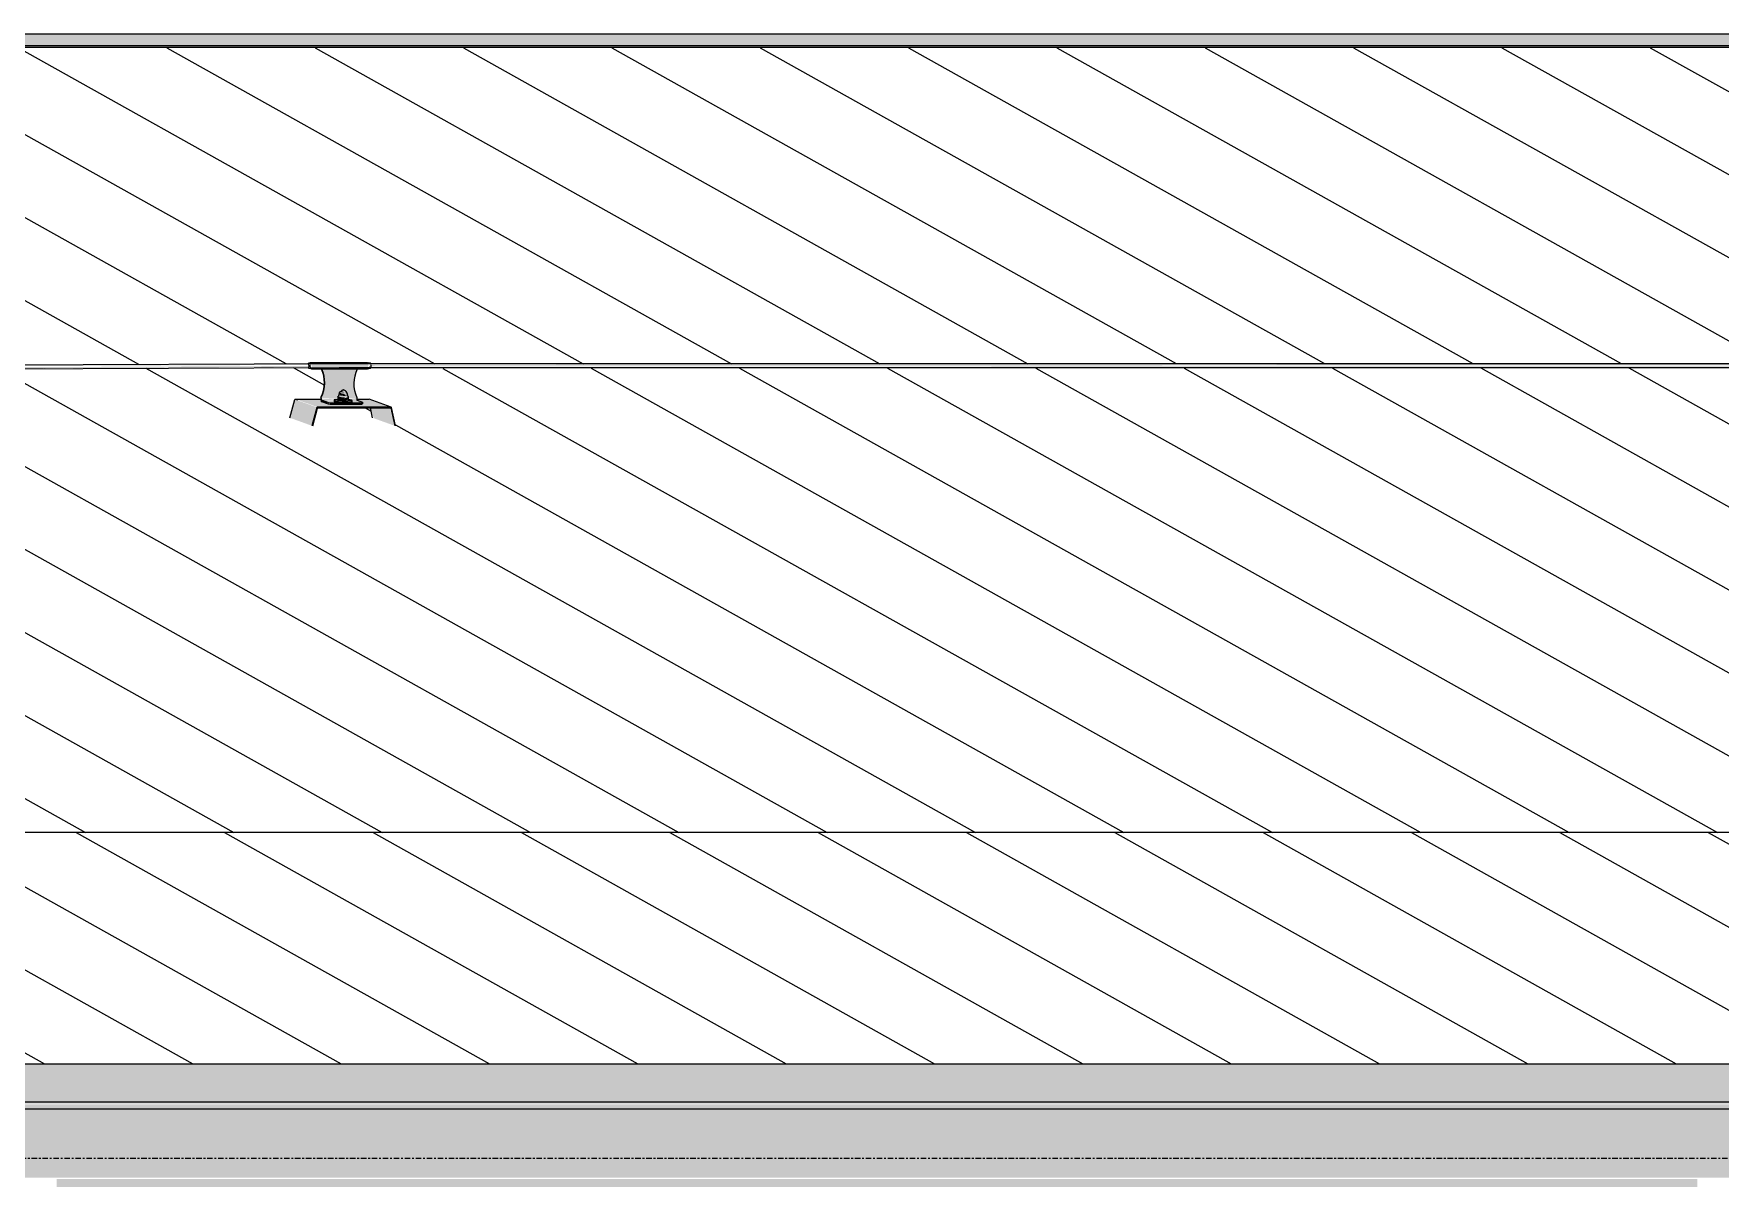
# Model space of a CAD drawing. Header units: millimetres. Extents: x -2361666 to -2009843, y -375 to 29863.
# Drawn here: x -2338157 to -2334470, y 15156 to 17658 of the extents above; entities that cross this region are included whole.
import ezdxf

# ---------------------------------------------------------------- set-up
doc = ezdxf.new("R2010")
doc.units = ezdxf.units.MM
doc.linetypes.add('AEC_Center', pattern=[24, 12, -4, 4, -4])
for name, color, linetype, lineweight in [('A-FLOR-LEVL', 51, 'Continuous', 5), ('A-GENM', 13, 'Continuous', 5), ('A-ROOF', 132, 'Continuous', 5), ('A-ROOF-PATT', 132, 'Continuous', 5), ('Q-SPCQ', 91, 'Continuous', 5)]:
    doc.layers.add(name, color=color, linetype=linetype, lineweight=lineweight)

# ---------------------------------------------------------------- blocks, each defined once
blk = doc.blocks.new('Static Line_Sayfa_Metal Deck_Pan Mount - Up to 15 _ pitch - Max 2 Users-1865617-SOUTH EAST - PART B')
at = {"layer": 'Q-SPCQ'}
h = blk.add_hatch(color=256, dxfattribs=at)
h.paths.add_polyline_path([(-2342520.3, 16912.9), (-2337555.6, 16933.9), (-2337555.6, 16934.4), (-2337551.3, 16932.8), (-2337550.2, 16935), (-2337626.9, 16935.6), (-2337675.7, 16935.4), (-2337932.3, 16934.5), (-2337948.8, 16934.4), (-2339520.8, 16928.5), (-2339916.4, 16927), (-2339955.8, 16926.9), (-2341119.1, 16921.8), (-2341139.9, 16922.4), (-2341728.3, 16919.5), (-2341739.9, 16919.5), (-2341897.6, 16919.6), (-2342483.5, 16917.1), (-2342540.3, 16915.4), (-2342540.2, 16914.9), (-2342521.1, 16913)])
h.paths.add_polyline_path([(-2342531.6, 16916.4), (-2342534.1, 16916.8), (-2342533.2, 16916.4)])
h.paths.add_polyline_path([(-2338376.2, 16931.3), (-2338370.3, 16932.8), (-2338375.9, 16931.3)])
h = blk.add_hatch(color=256, dxfattribs=at)
h.paths.add_polyline_path([(-2342337.5, 16911.6), (-2342337.5, 16910), (-2342332.8, 16910.9)])
h.paths.add_polyline_path([(-2338133.9, 16926.8), (-2338141.3, 16925.7), (-2338131.5, 16926.7)])
h.paths.add_polyline_path([(-2342507.8, 16909.5), (-2342318.3, 16910.8), (-2342086.2, 16911.5), (-2342014.8, 16911.8), (-2341860.6, 16912.2), (-2341817.5, 16912.4), (-2341745.7, 16912.9), (-2340704.7, 16917), (-2340505.7, 16917.6), (-2340388.9, 16918.2), (-2340189.9, 16918.8), (-2340073.2, 16919.4), (-2339905.2, 16919.6), (-2339875.8, 16920.3), (-2338908.8, 16923.9), (-2338356.2, 16925.2), (-2338285.1, 16926.3), (-2338282.5, 16926.8), (-2338206.7, 16926.2), (-2338139.1, 16926.7), (-2338071, 16926.8), (-2338071.9, 16926), (-2337959.5, 16926.9), (-2337549, 16929.4), (-2337551.3, 16928.6), (-2337555.7, 16929.9), (-2337557.9, 16931.5), (-2342528.4, 16910.8), (-2342506.9, 16910.2)])
h.paths.add_polyline_path([(-2341958.2, 16911.4), (-2341957.7, 16912.6), (-2341957.7, 16911.5)])
for points in [[(-2337551.3, 16928.6), (-2337551.9, 16934.7), (-2337555.6, 16932.8), (-2337555.3, 16929.1)], [(-2337527.4, 16925.7), (-2337527.2, 16926.7), (-2337426, 16928.5), (-2337427.2, 16938.6), (-2337550.2, 16938.6), (-2337549.1, 16928.4), (-2337550.5, 16925.7), (-2337527.4, 16925.7)], [(-2337423.8, 16928.6), (-2337421, 16930.8), (-2337423.8, 16930.8), (-2337423.8, 16929.1)], [(-2337549.1, 16800.7), (-2337538.1, 16841), (-2337586.3, 16858.4), (-2337597.3, 16818.2), (-2337552.2, 16801.9)], [(-2337537.2, 16841.7), (-2337376.3, 16841.7), (-2337425.1, 16859.2), (-2337450.7, 16857.2), (-2337451.1, 16856.7), (-2337449.2, 16856.1), (-2337438.3, 16852.1), (-2337449.3, 16850.8), (-2337449.4, 16847.8), (-2337497.9, 16847.8), (-2337497.9, 16850.8), (-2337516, 16850.8), (-2337516, 16849.2), (-2337528, 16853.5), (-2337527.9, 16856.5), (-2337528.7, 16858.7), (-2337528.8, 16859.2), (-2337583.3, 16858.4), (-2337538.1, 16842.1)], [(-2337516, 16849.2), (-2337516, 16852.1), (-2337527.9, 16856.5), (-2337527.9, 16853.4), (-2337520.7, 16850.8)], [(-2337486.8, 16850.8), (-2337438.3, 16852.1), (-2337450.3, 16856.5), (-2337527.9, 16856.5), (-2337516, 16852.1), (-2337486.9, 16850.8)], [(-2337497.8, 16847.8), (-2337449.4, 16847.8), (-2337449.3, 16850.8), (-2337497.8, 16850.8), (-2337497.9, 16847.8)], [(-2337477.9, 16855.4), (-2337477.7, 16862.8), (-2337492, 16863.8), (-2337492, 16856.4), (-2337486.6, 16855.7)], [(-2337478.2, 16866.1), (-2337471.2, 16866.6), (-2337478.3, 16869.4), (-2337478.2, 16867.2)], [(-2337477.9, 16855.4), (-2337470.6, 16857.9), (-2337470.6, 16863.1), (-2337477.8, 16860.8), (-2337477.9, 16856.5)], [(-2337368.1, 16800.7), (-2337379, 16839.8), (-2337421.3, 16839.8), (-2337413.9, 16817.3), (-2337376.3, 16803.7)]]:
    blk.add_hatch(color=256, dxfattribs=at).paths.add_polyline_path(points)
h = blk.add_hatch(color=256, dxfattribs=at)
h.paths.add_polyline_path([(-2337549.8, 16926.9), (-2337550.5, 16928), (-2337550.5, 16926.9)])
h.paths.add_polyline_path([(-2337548.9, 16935), (-2337550.2, 16937.3), (-2337555.3, 16935.1), (-2337549.1, 16935)])
h = blk.add_hatch(color=256, dxfattribs=at)
h.paths.add_polyline_path([(-2337528.8, 16860.8), (-2337492, 16860.8), (-2337492, 16863.8), (-2337470.5, 16860.8), (-2337451.2, 16860.8), (-2337456, 16877.8), (-2337457.5, 16893.7), (-2337455.4, 16909.5), (-2337451.2, 16925.7), (-2337527.4, 16925.7), (-2337522.5, 16909.5), (-2337521.1, 16893.7), (-2337523.2, 16877.8), (-2337528.8, 16860.8)])
h.paths.add_polyline_path([(-2337478.2, 16866.1), (-2337487.5, 16866.6), (-2337488.8, 16872), (-2337485.3, 16873.7), (-2337474.7, 16866.3), (-2337477.9, 16866.1)])
h.paths.add_polyline_path([(-2337485.3, 16873.7), (-2337484.9, 16877), (-2337478.6, 16874.2)])
h = blk.add_hatch(color=256, dxfattribs=at)
h.paths.add_polyline_path([(-2337426.1, 16928.2), (-2332451.1, 16930.3), (-2332453.4, 16928.6), (-2332457.8, 16931.3), (-2332457.8, 16931.8), (-2337420.3, 16929.8), (-2337420.4, 16929.1), (-2337423.8, 16930.8), (-2337426.1, 16928.2)])
h.paths.add_polyline_path([(-2332328.2, 16928.2), (-2327353.2, 16929.9), (-2327355.5, 16928.6), (-2327359.8, 16930.8), (-2327359.9, 16931.8), (-2332322.4, 16929.9), (-2332324.4, 16928.8), (-2332325.9, 16930.8), (-2332328.2, 16928.2)])
h = blk.add_hatch(color=256, dxfattribs=at)
h.paths.add_polyline_path([(-2337425.9, 16931.8), (-2337423.7, 16933.9), (-2337421.7, 16931.8), (-2332457.7, 16933.9), (-2332457.7, 16934.4), (-2332453.3, 16932.8), (-2332452.3, 16936.1), (-2337425.9, 16933.8), (-2337425.9, 16932.8)])
h.paths.add_polyline_path([(-2332328, 16931.8), (-2332325.8, 16933.9), (-2332323.8, 16931.8), (-2327359.8, 16933.9), (-2327359.8, 16934.4), (-2327355.4, 16932.8), (-2327354.4, 16936.1), (-2332328, 16933.8), (-2332328, 16932.3)])
h = blk.add_hatch(color=256, dxfattribs=at)
h.paths.add_polyline_path([(-2337450.5, 16856.7), (-2337451.2, 16860.8), (-2337470.6, 16858.5), (-2337470.5, 16856.7), (-2337450.7, 16856.7)])
h.paths.add_polyline_path([(-2337516, 16856.7), (-2337492.1, 16858.7), (-2337492.1, 16860.8), (-2337528.7, 16858.7), (-2337527.9, 16856.7)])
h = blk.add_hatch(color=256, dxfattribs=at)
h.paths.add_polyline_path([(-2337478.2, 16866.1), (-2337478.4, 16870.2), (-2337487.5, 16872.6), (-2337489.6, 16869.4), (-2337486.6, 16866.5), (-2337478.4, 16866.1)])
h.paths.add_polyline_path([(-2337485.3, 16873.7), (-2337478.6, 16874.2), (-2337484.9, 16877)])
h = blk.add_hatch(color=256, dxfattribs=at)
h.paths.add_polyline_path([(-2337549.1, 16800.7), (-2337547.1, 16800.7), (-2337538.1, 16841)])
h.paths.add_polyline_path([(-2337368.1, 16800.7), (-2337366.1, 16800.7), (-2337376.9, 16839)])
for p, q in [((-2337488.8, 16936.1), (-2342541, 16917.2)), ((-2342541, 16909.2), (-2337488.8, 16928.1)), ((-2337552.7, 16938.4), (-2337556.8, 16937.4)), ((-2337556.8, 16926.9), (-2337552.7, 16925.9)), ((-2337427.3, 16938.6), (-2337550.3, 16938.6)), ((-2337550.3, 16925.6), (-2337427.3, 16925.6)), ((-2337528.1, 16926), (-2337528.2, 16924.8)), ((-2337528.2, 16924.8), (-2337527.4, 16924.5)), ((-2337527.4, 16925.7), (-2337527.3, 16926.2)), ((-2337527.4, 16924.5), (-2337527.4, 16925.7)), ((-2337527.4, 16925.7), (-2337449.8, 16925.7)), ((-2327292, 16936.2), (-2337489.8, 16936.1)), ((-2337489.8, 16928.1), (-2327292, 16928.2)), ((-2337449.7, 16926.2), (-2337449.8, 16925.7)), ((-2337449.8, 16925.7), (-2337449.8, 16924.5)), ((-2337420.8, 16937.4), (-2337425, 16938.4)), ((-2337425, 16925.9), (-2337420.8, 16926.9)), ((-2337597.3, 16818.2), (-2337586.3, 16858.4)), ((-2337585.4, 16859.2), (-2337528.7, 16859.2)), ((-2337579.9, 16857.2), (-2337582.9, 16857.2)), ((-2337528.7, 16862.8), (-2337529.5, 16863)), ((-2337529.5, 16863), (-2337529.5, 16861)), ((-2337528.8, 16860.8), (-2337528.7, 16862.8)), ((-2337528, 16853.5), (-2337516, 16849.2)), ((-2337516, 16852.1), (-2337527.9, 16856.5)), ((-2337500.6, 16856.9), (-2337500.6, 16853.9)), ((-2337497.8, 16850.8), (-2337449.3, 16850.8)), ((-2337492.3, 16864.1), (-2337492.5, 16856.7)), ((-2337490.5, 16865.6), (-2337491.7, 16864.9)), ((-2337490.2, 16867.2), (-2337490.2, 16866.2)), ((-2337470.8, 16865.8), (-2337470.8, 16866.8)), ((-2337469.3, 16864.4), (-2337470.5, 16865.2)), ((-2337469, 16856.2), (-2337468.8, 16863.6)), ((-2337460.9, 16853), (-2337460.8, 16856)), ((-2337451.1, 16862.8), (-2337451.2, 16860.8)), ((-2337451.1, 16859.2), (-2337424.5, 16859.2)), ((-2337450.3, 16856.5), (-2337438.3, 16852.1)), ((-2337438.4, 16849.2), (-2337444.1, 16851.2)), ((-2337438, 16848.8), (-2337437.9, 16851.8)), ((-2337376, 16841.7), (-2337424.2, 16859.1)), ((-2337538.1, 16841), (-2337549.1, 16800.7)), ((-2337547.1, 16800.7), (-2337536.7, 16839)), ((-2337376.3, 16841.7), (-2337537.2, 16841.7)), ((-2337535.7, 16839.8), (-2337377.9, 16839.8)), ((-2337497.9, 16847.8), (-2337449.4, 16847.8)), ((-2337416.3, 16818.2), (-2337421.3, 16839.8)), ((-2337376.9, 16839), (-2337368.1, 16800.7)), ((-2337366.1, 16800.7), (-2337375.4, 16841))]:
    blk.add_line(p, q, dxfattribs=at)
at = {"layer": 'Q-SPCQ', "flags": 128}
for points in [[(-2337550.3, 16938.6), (-2337551.9, 16938.5), (-2337552.7, 16938.4)], [(-2337550.3, 16925.6), (-2337551.9, 16925.8), (-2337552.7, 16925.9)], [(-2337427.3, 16938.6), (-2337425.7, 16938.5), (-2337425, 16938.4)], [(-2337427.3, 16925.6), (-2337425.7, 16925.8), (-2337425, 16925.9)], [(-2337492.3, 16864.1), (-2337492.2, 16864.5), (-2337492, 16864.7), (-2337491.9, 16864.9), (-2337491.7, 16864.9)], [(-2337490.2, 16866.2), (-2337490.3, 16865.8), (-2337490.4, 16865.7), (-2337490.5, 16865.6), (-2337490.5, 16865.6)], [(-2337490.2, 16867.2), (-2337488.8, 16872.6), (-2337486.5, 16875.9), (-2337484.5, 16877.5), (-2337483.1, 16878.3), (-2337482.1, 16878.8), (-2337481.4, 16879), (-2337480.9, 16879.2), (-2337480.5, 16879.3), (-2337480.2, 16879.3)], [(-2337470.8, 16866.8), (-2337471.9, 16872.3), (-2337474.1, 16875.6), (-2337476, 16877.3), (-2337477.4, 16878.2), (-2337478.3, 16878.7), (-2337479.1, 16879), (-2337479.6, 16879.2), (-2337480, 16879.3), (-2337480.2, 16879.3)], [(-2337470.8, 16865.8), (-2337470.7, 16865.4), (-2337470.6, 16865.2), (-2337470.5, 16865.2), (-2337470.5, 16865.2)], [(-2337468.8, 16863.6), (-2337468.9, 16864), (-2337469.1, 16864.2), (-2337469.2, 16864.4), (-2337469.3, 16864.4)]]:
    blk.add_lwpolyline(points, dxfattribs=at)
at = {"layer": 'Q-SPCQ'}
for centre, major_axis, ratio, start_param, end_param in [((-2337556.7, 16932.1), (0, 5.22), 0.241811, 3.054326, 5.106632), ((-2337556.7, 16932.1), (0, 5.22), 0.241811, 5.148721, 6.195918), ((-2337589.7, 16893.9), (23.8, 65.8), 0.966631, 4.590044, 5.50761), ((-2337589, 16893.7), (23.8, 65.8), 0.966631, 4.590044, 5.50761), ((-2337389.6, 16893.7), (23.8, 65.8), 0.966631, 1.448452, 2.366017), ((-2337420.9, 16932.1), (0, 5.22), 0.241811, 3.054326, 4.101523), ((-2337420.9, 16932.1), (0, 5.22), 0.241811, 5.274472, 6.195918), ((-2337420.9, 16932.1), (0, 5.22), 0.241811, 4.241312, 5.044948), ((-2337585.4, 16858.2), (0.34, 0.94), 0.966631, 0.336438, 1.655075), ((-2337527.8, 16860.4), (0, 7), 0.241811, 1.483529, 3.054326), ((-2337527.8, 16860.4), (0, 4), 0.241811, 1.483529, 3.054326), ((-2337501.4, 16852.1), (-15, 0.3), 0.08457, 0.245128, 1.815924), ((-2337480.7, 16856.4), (-19.9, 0.4), 0.08457, 5.380101, 8.09911), ((-2337480.8, 16853.4), (-19.9, 0.4), 0.08457, 4.957517, 8.09911), ((-2337480.7, 16856.4), (-11.7, 0.2), 0.08457, 0, 1.815924), ((-2337480.8, 16853.4), (-19.9, 0.4), 0.08457, 1.815924, 4.957517), ((-2337480.7, 16856.4), (-11.7, 0.2), 0.08457, 1.815924, 3.386721), ((-2337480.7, 16856.4), (-19.9, 0.4), 0.08457, 1.815924, 4.172119), ((-2337450.2, 16860.4), (0, 4), 0.241811, 1.483529, 3.054326), ((-2337452.9, 16852.1), (-15, 0.3), 0.08457, 1.815924, 3.386721), ((-2337537.2, 16840.7), (0.34, 0.94), 0.966631, 0.336438, 1.655075), ((-2337535.7, 16838.8), (0.34, 0.94), 0.966631, 0.336438, 1.655075), ((-2337501.5, 16849.2), (-15, 0.3), 0.08457, 0.245128, 1.815924), ((-2337453, 16849.2), (-15, 0.3), 0.08457, 1.815924, 3.386721), ((-2337377.9, 16838.8), (0.34, 0.94), 0.966631, 5.300987, 6.619623), ((-2337376.3, 16840.7), (0.34, 0.94), 0.966631, 5.300987, 6.619623)]:
    blk.add_ellipse(centre, major_axis=major_axis, ratio=ratio, start_param=start_param, end_param=end_param, dxfattribs=at)
blk = doc.blocks.new('Ridge Capping - Ridge Capping-1882401-SOUTH EAST - PART B')
at = {"layer": 'A-ROOF'}
for points in [[(-2347269.4, 17631.5), (-2322904.5, 17631.6), (-2322976.9, 17657.7), (-2347269.4, 17657.7), (-2347269.4, 17654.7)], [(-2347269.4, 17627.8), (-2322902.6, 17627.8), (-2322904.5, 17631.6), (-2347269.4, 17629.8), (-2347269.4, 17628.6)]]:
    blk.add_hatch(color=256, dxfattribs=at).paths.add_polyline_path(points)
for p, q in [((-2347269.4, 17657.7), (-2322976.9, 17657.7)), ((-2322904.5, 17631.6), (-2347269.4, 17631.5)), ((-2322902.6, 17627.8), (-2347269.4, 17627.8))]:
    blk.add_line(p, q, dxfattribs=at)
blk = doc.blocks.new('Gutter 01 - Gutter 01-2642328-SOUTH EAST - PART B')
at = {"layer": 'A-GENM'}
for points in [[(-2339287.5, 15157.1), (-2318788.5, 15157.1), (-2318742.1, 15307.1), (-2339241, 15307.1), (-2339280.4, 15179.8)], [(-2339202, 15318.7), (-2318742.7, 15318.7), (-2318747.6, 15322.3), (-2339246.6, 15322.3), (-2339241.7, 15318.7)], [(-2339241, 15307.1), (-2318741.8, 15308.2), (-2318742.3, 15318.2), (-2318742.7, 15318.7), (-2339240.9, 15317.3), (-2339241, 15307.1)]]:
    blk.add_hatch(color=256, dxfattribs=at).paths.add_polyline_path(points)
for p, q in [((-2318747.6, 15322.3), (-2339246.6, 15322.3)), ((-2318742.1, 15307.1), (-2339241, 15307.1))]:
    blk.add_line(p, q, dxfattribs=at)

msp = doc.modelspace()

# ---------------------------------------------------------------- hatches: boundary and pattern name
at = {"layer": 'A-ROOF'}
h = msp.add_hatch(color=256, dxfattribs=at)
h.paths.add_polyline_path([(-2339289.3, 15154.5), (-2339287.5, 15157.1), (-2339287.5, 15159.6), (-2339241, 15317.3), (-2339241.7, 15318.7), (-2339246.6, 15322.3), (-2318830.4, 15322.3), (-2318830.4, 15380.2), (-2318830.4, 15383.2), (-2318830.4, 15406.3), (-2339329.4, 15406.2), (-2339329.4, 15156.5), (-2339289.3, 15154.5)])
h.paths.add_polyline_path([(-2339329.4, 14994.7), (-2338207.3, 14994.7), (-2338207.3, 15154.5), (-2339329.4, 15154.5)])
h.paths.add_polyline_path([(-2338107.3, 14994.7), (-2334520, 14994.7), (-2334520, 15154.5), (-2338107.3, 15154.5)])
h.paths.add_polyline_path([(-2334420, 14994.7), (-2330832.8, 14994.7), (-2330832.8, 15154.5), (-2334420, 15154.5)])
h.paths.add_polyline_path([(-2330732.8, 14994.7), (-2327145.6, 14994.7), (-2327145.6, 15154.5), (-2330732.8, 15154.5)])
h.paths.add_polyline_path([(-2327045.6, 14994.7), (-2323458.3, 14994.7), (-2323458.3, 15154.5), (-2327045.6, 15154.5), (-2327045.6, 15082.8)])
h.paths.add_polyline_path([(-2323358.4, 14994.7), (-2319771.1, 14994.7), (-2319771.1, 15154.5), (-2323358.4, 15154.5), (-2323358.4, 15126.3)])
h.paths.add_polyline_path([(-2319671.1, 14994.7), (-2318830.4, 14994.7), (-2318830.4, 15154.5), (-2319671.1, 15154.5), (-2319671.1, 15082.8)])
at = {"layer": 'A-ROOF-PATT'}
h = msp.add_hatch(dxfattribs=at)
h.set_pattern_fill('FP_3', color=256, style=0, pattern_type=2)
h.set_pattern_definition([(150.771, (-850854.14, -385739.02), (-328.892075, 2.537563), [])])
h.paths.add_polyline_path([(-2340960, 15911.6), (-2326310.5, 15911.6), (-2319848.1, 15911.6), (-2322928.6, 17627.8), (-2347367.8, 17626.4), (-2340986.6, 15911.6)])
h.paths.add_polyline_path([(-2337549.1, 16800.7), (-2337597.3, 16818.2), (-2337585.4, 16858.1), (-2337536.7, 16839), (-2337547.1, 16800.7)])
h.paths.add_polyline_path([(-2342179.3, 16912.2), (-2342172.7, 16910.6), (-2342182.6, 16911.8)])
h.paths.add_polyline_path([(-2338370.3, 16932.8), (-2338370.3, 16931.4), (-2338363.6, 16931.9)])
h.paths.add_polyline_path([(-2323122.9, 16920.5), (-2323122.9, 16919.1), (-2323116.2, 16919.6)])
h.paths.add_polyline_path([(-2326931.3, 16928.5), (-2326924.7, 16926.8), (-2326933.8, 16928.2)])
h.paths.add_polyline_path([(-2327089.5, 16929), (-2327094.7, 16927.4), (-2327092.4, 16928.4)])
h.paths.add_polyline_path([(-2337368.1, 16800.7), (-2337416.3, 16818.2), (-2337421.3, 16839.8), (-2337537.2, 16841.7), (-2337585.4, 16859.2), (-2337528.8, 16860.8), (-2337522.5, 16882.8), (-2337521.1, 16893.7), (-2337522.5, 16909.5), (-2337528.8, 16925.7), (-2337557.1, 16927.8), (-2337557.9, 16928), (-2338610.5, 16924.1), (-2338633.6, 16923.9), (-2338693.2, 16924.7), (-2338733.3, 16923.5), (-2338816.2, 16924), (-2338909.5, 16923.9), (-2339442.3, 16921.5), (-2339443, 16920.8), (-2339520.6, 16921.5), (-2339600.6, 16921.3), (-2340567.5, 16916.6), (-2340625.8, 16917.5), (-2341546, 16913.4), (-2341573.4, 16913.8), (-2341779.5, 16912.4), (-2341780.4, 16912.1), (-2341839.6, 16913.1), (-2341908.6, 16912.2), (-2342523.6, 16907.7), (-2342524.5, 16859.6), (-2342330.9, 16858.8), (-2342296.5, 16846.3), (-2342293.7, 16802.9), (-2342830.1, 16803.2), (-2342832.7, 16817.9), (-2342871.6, 16818.2), (-2342866.5, 16858.9), (-2342650.6, 16861.2), (-2342650.6, 16866.8), (-2342640.7, 16883.5), (-2342547.6, 16928.7), (-2342545.7, 16907.7), (-2342540.6, 16905.5), (-2342535.4, 16907.7), (-2342528.4, 16910.8), (-2342524.1, 16912.7), (-2342524.5, 16913), (-2342540.2, 16914.9), (-2342539.2, 16915.8), (-2342533.3, 16917.7), (-2342527.9, 16925), (-2342520.3, 16917.3), (-2342138.2, 16918.4), (-2342064.5, 16917.9), (-2342028.9, 16919.1), (-2337549.8, 16937.3), (-2337550.2, 16938.6), (-2337420.8, 16937.3), (-2337420.8, 16936.1), (-2332451.9, 16937.4), (-2332452.3, 16938.6), (-2332322.9, 16937.4), (-2332322.9, 16936.1), (-2327353.9, 16937.4), (-2327354.4, 16938.6), (-2327225.2, 16936.9), (-2327225, 16935.5), (-2326646.6, 16933.7), (-2326483, 16931.9), (-2326463.3, 16933), (-2325280.2, 16928.6), (-2324707.6, 16926.4), (-2324667.9, 16926.3), (-2323108.8, 16920.2), (-2322951, 16919.5), (-2322790.5, 16918.8), (-2322712.2, 16919), (-2322450.4, 16916.3), (-2322440.5, 16918), (-2322257.3, 16917.4), (-2322253, 16925), (-2322244.5, 16916.7), (-2322244.7, 16914.4), (-2322252.8, 16913), (-2322246.2, 16910.8), (-2322251.2, 16910), (-2322239.2, 16905.8), (-2322234.7, 16909.3), (-2322233.7, 16913), (-2322233.2, 16928.7), (-2322138.8, 16880.5), (-2322132.9, 16861.9), (-2322132.9, 16859.6), (-2321939.3, 16858.8), (-2321904.8, 16846.4), (-2321902, 16802.9), (-2322438.4, 16803.2), (-2322441, 16817.9), (-2322479.9, 16818.2), (-2322474.9, 16859), (-2322258.9, 16861.2), (-2322259.5, 16897.3), (-2322260.3, 16910.3), (-2322332.5, 16909.9), (-2322543.3, 16910.8), (-2322547.6, 16910.4), (-2327027.5, 16927.6), (-2327028.6, 16927.2), (-2327114.4, 16927.7), (-2327134.3, 16928.1), (-2327254, 16925.7), (-2327260.2, 16904.5), (-2327261.7, 16893.7), (-2327260.2, 16877.8), (-2327254, 16859.2), (-2327228.7, 16859.2), (-2327181.5, 16840.5), (-2327179.6, 16841), (-2327172.3, 16800.8), (-2327220.5, 16818.2), (-2327225.5, 16839.8), (-2327341.4, 16841.8), (-2327389.5, 16859.2), (-2327332.9, 16860.8), (-2327326.7, 16882.9), (-2327325.2, 16893.7), (-2327326.7, 16909.5), (-2327333, 16925.7), (-2327361, 16927), (-2327362.1, 16928.2), (-2332329.3, 16926.2), (-2332329.5, 16925.7), (-2332351.9, 16925.7), (-2332358.1, 16904.5), (-2332359.6, 16893.7), (-2332358.1, 16877.8), (-2332351.9, 16859.2), (-2332326.6, 16859.2), (-2332279, 16841), (-2332277.5, 16841), (-2332270.2, 16800.7), (-2332318.4, 16818.2), (-2332323.4, 16839.8), (-2332439.3, 16841.8), (-2332487.4, 16859.2), (-2332430.9, 16860.8), (-2332424.6, 16882.8), (-2332423.1, 16893.7), (-2332424.6, 16909.5), (-2332430.9, 16925.7), (-2332458.9, 16927), (-2332460, 16928.2), (-2337427.2, 16926.2), (-2337426, 16925.7), (-2337449.8, 16925.7), (-2337456, 16904.5), (-2337457.5, 16893.7), (-2337456, 16877.8), (-2337449.8, 16859.2), (-2337424.5, 16859.2), (-2337376.9, 16840.9), (-2337375.4, 16841), (-2337366.1, 16800.7)])
h.paths.add_polyline_path([(-2332451.2, 16800.7), (-2332499.4, 16818.2), (-2332487.4, 16858.1), (-2332438.8, 16839), (-2332449.2, 16800.7)])
h.paths.add_polyline_path([(-2327353.3, 16800.8), (-2327401.4, 16818.2), (-2327389.5, 16858.1), (-2327340.9, 16839), (-2327351.3, 16800.8)])
h.paths.add_polyline_path([(-2342345.4, 16910), (-2342330.9, 16910.6), (-2342342.7, 16910)])
h.paths.add_polyline_path([(-2342535.2, 16918.3), (-2342531.1, 16927.8), (-2342527.9, 16925), (-2342534.1, 16919.3)])
h.paths.add_polyline_path([(-2322246, 16918.3), (-2322251.6, 16926.2), (-2322249, 16926.2), (-2322246.2, 16918.9)])
h.paths.add_polyline_path([(-2342535, 16929.6), (-2342538.4, 16920.5), (-2342539.2, 16930.4), (-2342536.7, 16929.9)])
h.paths.add_polyline_path([(-2342536.7, 16919.5), (-2342533, 16928.7), (-2342532.2, 16926.2), (-2342536.2, 16920.2)])
h.paths.add_polyline_path([(-2322244.5, 16919.5), (-2322249.7, 16927.8), (-2322245.7, 16929.7), (-2322244.6, 16920.2)])
h.paths.add_polyline_path([(-2342542.2, 16920.2), (-2342547.6, 16928.7), (-2342543.3, 16928.7), (-2342542.2, 16920.5)])
h.paths.add_polyline_path([(-2322242.7, 16920.2), (-2322244.5, 16929.9), (-2322241.5, 16930.4), (-2322242.7, 16920.5)])
h.paths.add_polyline_path([(-2322237.2, 16930.1), (-2322240.8, 16920.5), (-2322241.5, 16930.4), (-2322238.9, 16930.2)])
h.paths.add_polyline_path([(-2322238.9, 16920.2), (-2322237.2, 16930.1), (-2322233.7, 16928), (-2322238.8, 16920.5)])
h.paths.add_polyline_path([(-2342540.3, 16920.5), (-2342542.2, 16930.2), (-2342539.4, 16928.7), (-2342540.2, 16921.5)])
h.paths.add_polyline_path([(-2338141.3, 16925.7), (-2338125.2, 16926.2), (-2338119.8, 16925.8)])
h = msp.add_hatch(dxfattribs=at)
h.set_pattern_fill('FP_5', color=256, style=0, pattern_type=2)
h.set_pattern_definition([(330.771, (-3800929.44, 417381.14), (328.892075, -2.537563), [])])
h.paths.add_polyline_path([(-2339329.4, 15406.2), (-2318830.4, 15406.3), (-2319737.4, 15911.6), (-2340947.2, 15911.6), (-2340117.6, 15689.5), (-2339940.4, 15690.9), (-2338994.7, 15437.8), (-2338994.7, 15434.8), (-2339418.1, 15430), (-2339348, 15411.2)])

# ---------------------------------------------------------------- linework, layer by layer
at = {"layer": 'A-FLOR-LEVL', "linetype": 'AEC_Center'}
msp.add_line((-2360866.1, 15200), (-2294238.6, 15200), dxfattribs=at)
at = {"layer": 'A-ROOF'}
for p, q in [((-2319737.4, 15911.6), (-2340947.2, 15911.6)), ((-2339329.4, 15406.2), (-2318830.4, 15406.3))]:
    msp.add_line(p, q, dxfattribs=at)

# ---------------------------------------------------------------- block references
at = {"layer": 'A-GENM'}
msp.add_blockref('Gutter 01 - Gutter 01-2642328-SOUTH EAST - PART B', (0, 0), dxfattribs=at)
at = {"layer": 'A-ROOF'}
msp.add_blockref('Ridge Capping - Ridge Capping-1882401-SOUTH EAST - PART B', (0, 0), dxfattribs=at)
at = {"layer": 'Q-SPCQ'}
msp.add_blockref('Static Line_Sayfa_Metal Deck_Pan Mount - Up to 15 _ pitch - Max 2 Users-1865617-SOUTH EAST - PART B', (0, 0), dxfattribs=at)

doc.saveas('drawing.dxf')
